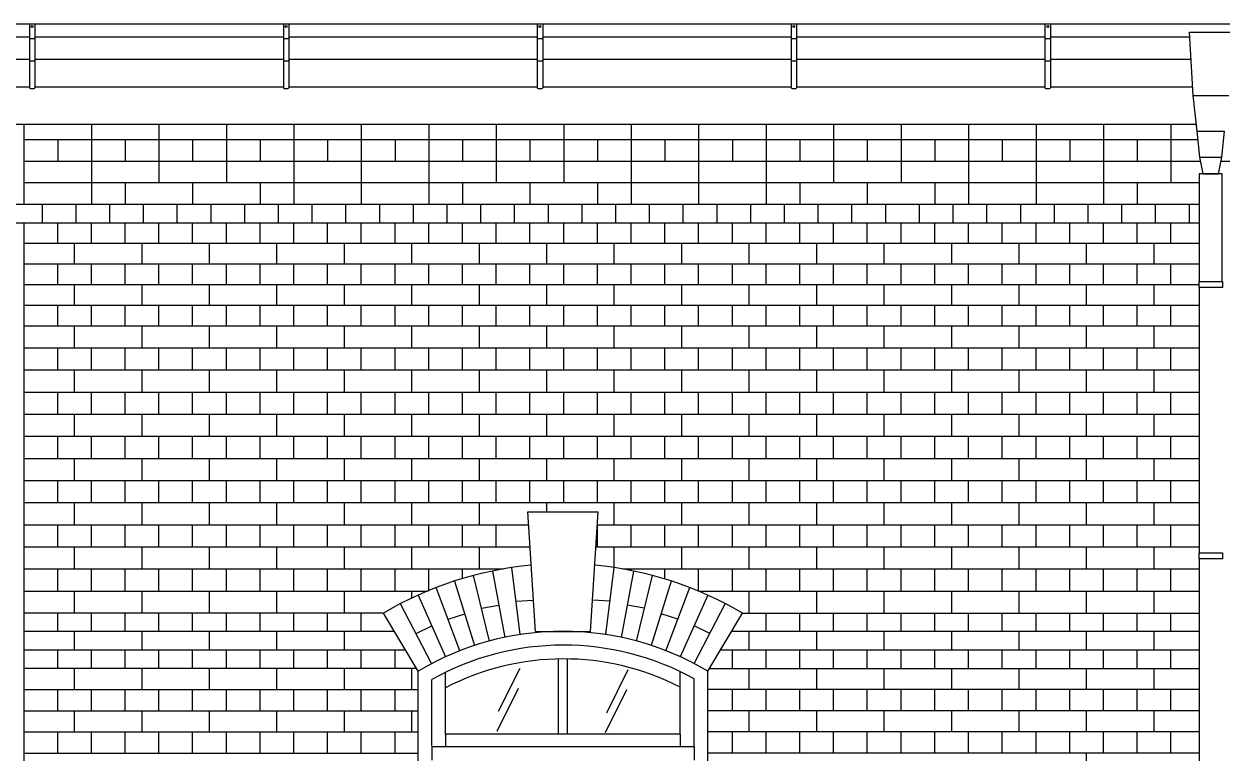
# Model space of a CAD drawing. Extents: x 138805 to 172445, y -129942 to -106182.
# Drawn here: x 144242 to 148149, y -118841 to -116463 of the extents above; entities that cross this region are included whole.
import ezdxf

# ---------------------------------------------------------------- set-up
doc = ezdxf.new("R2010")
doc.units = 0
doc.header["$LTSCALE"] = 50
doc.header["$MEASUREMENT"] = 0
for name, color, linetype in [('ele-3', 6, 'CONTINUOUS'), ('h', 5, 'CONTINUOUS'), ('HAT', 5, 'CONTINUOUS'), ('HATCH', 5, 'CONTINUOUS'), ('W-1', 3, 'CONTINUOUS'), ('WID', 4, 'CONTINUOUS')]:
    doc.layers.add(name, color=color, linetype=linetype)

msp = doc.modelspace()

# ---------------------------------------------------------------- linework, layer by layer
at = {"layer": 'ele-3'}
for p, q in [((144242.1, -117178.5), (148074.6, -117178.5)), ((144242.1, -117245.7), (148074.6, -117245.7)), ((144242.1, -117312.9), (148073.6, -117312.9)), ((144242.1, -117380.1), (148074.6, -117380.1)), ((144242.1, -117447.3), (148074.6, -117447.3)), ((145414.6, -118384.7), (144242.1, -118384.7)), ((145414.6, -118384.7), (144242.1, -118384.7)), ((146584.7, -118384.7), (148074.6, -118384.7)), ((145450.3, -118444.7), (144242.1, -118444.7)), ((148074.6, -118444.7), (146549, -118444.7)), ((145486, -118504.7), (144242.1, -118504.7)), ((148074.6, -118504.7), (146513.2, -118504.7)), ((145521.8, -118564.7), (144242.1, -118564.7)), ((145521.8, -118564.7), (144242.1, -118564.7)), ((146477.5, -118564.7), (148074.6, -118564.7))]:
    msp.add_line(p, q, dxfattribs=at)
for points in [[(148149.6, -117302.9), (148149.6, -116952.4), (148074.6, -116952.4), (148074.6, -117302.9)], [(144302.1, -117111.3), (144302.1, -117051.3)], [(144412.1, -117111.3), (144412.1, -117051.3)], [(144522.1, -117111.3), (144522.1, -117051.3)], [(144632.1, -117111.3), (144632.1, -117051.3)], [(144742.1, -117111.3), (144742.1, -117051.3)], [(144852.1, -117111.3), (144852.1, -117051.3)], [(144962.1, -117111.3), (144962.1, -117051.3)], [(145072.1, -117111.3), (145072.1, -117051.3)], [(145182.1, -117111.3), (145182.1, -117051.3)], [(145292.1, -117111.3), (145292.1, -117051.3)], [(145402.1, -117111.3), (145402.1, -117051.3)], [(145512.1, -117111.3), (145512.1, -117051.3)], [(145622.1, -117111.3), (145622.1, -117051.3)], [(145732.1, -117111.3), (145732.1, -117051.3)], [(145842.1, -117111.3), (145842.1, -117051.3)], [(145952.1, -117111.3), (145952.1, -117051.3)], [(146062.1, -117111.3), (146062.1, -117051.3)], [(146172.1, -117111.3), (146172.1, -117051.3)], [(146282.1, -117111.3), (146282.1, -117051.3)], [(146392.1, -117111.3), (146392.1, -117051.3)], [(146502.1, -117111.3), (146502.1, -117051.3)], [(146612.1, -117111.3), (146612.1, -117051.3)], [(146722.1, -117111.3), (146722.1, -117051.3)], [(146832.1, -117111.3), (146832.1, -117051.3)], [(146942.1, -117111.3), (146942.1, -117051.3)], [(147052.1, -117111.3), (147052.1, -117051.3)], [(147162.1, -117111.3), (147162.1, -117051.3)], [(147272.1, -117111.3), (147272.1, -117051.3)], [(147382.1, -117111.3), (147382.1, -117051.3)], [(147492.1, -117111.3), (147492.1, -117051.3)], [(147602.1, -117111.3), (147602.1, -117051.3)], [(147712.1, -117111.3), (147712.1, -117051.3)], [(147822.1, -117111.3), (147822.1, -117051.3)], [(147932.1, -117111.3), (147932.1, -117051.3)], [(148042.1, -117111.3), (148042.1, -117051.3)], [(144352.1, -117178.5), (144352.1, -117111.3)], [(144462.1, -117178.5), (144462.1, -117111.3)], [(144572.1, -117178.5), (144572.1, -117111.3)], [(144682.1, -117178.5), (144682.1, -117111.3)], [(144792.1, -117178.5), (144792.1, -117111.3)], [(144902.1, -117178.5), (144902.1, -117111.3)], [(145012.1, -117178.5), (145012.1, -117111.3)], [(145122.1, -117178.5), (145122.1, -117111.3)], [(145232.1, -117178.5), (145232.1, -117111.3)], [(145342.1, -117178.5), (145342.1, -117111.3)], [(145452.1, -117178.5), (145452.1, -117111.3)], [(145562.1, -117178.5), (145562.1, -117111.3)], [(145672.1, -117178.5), (145672.1, -117111.3)], [(145782.1, -117178.5), (145782.1, -117111.3)], [(145892.1, -117178.5), (145892.1, -117111.3)], [(146002.1, -117178.5), (146002.1, -117111.3)], [(146112.1, -117178.5), (146112.1, -117111.3)], [(146222.1, -117178.5), (146222.1, -117111.3)], [(146332.1, -117178.5), (146332.1, -117111.3)], [(146442.1, -117178.5), (146442.1, -117111.3)], [(146552.1, -117178.5), (146552.1, -117111.3)], [(146662.1, -117178.5), (146662.1, -117111.3)], [(146772.1, -117178.5), (146772.1, -117111.3)], [(146882.1, -117178.5), (146882.1, -117111.3)], [(146992.1, -117178.5), (146992.1, -117111.3)], [(147102.1, -117178.5), (147102.1, -117111.3)], [(147212.1, -117178.5), (147212.1, -117111.3)], [(147322.1, -117178.5), (147322.1, -117111.3)], [(147432.1, -117178.5), (147432.1, -117111.3)], [(147542.1, -117178.5), (147542.1, -117111.3)], [(147652.1, -117178.5), (147652.1, -117111.3)], [(147762.1, -117178.5), (147762.1, -117111.3)], [(147872.1, -117178.5), (147872.1, -117111.3)], [(147982.1, -117178.5), (147982.1, -117111.3)], [(144407.1, -117245.7), (144407.1, -117178.5)], [(144627.1, -117245.7), (144627.1, -117178.5)], [(144847.1, -117245.7), (144847.1, -117178.5)], [(145067.1, -117245.7), (145067.1, -117178.5)], [(145287.1, -117245.7), (145287.1, -117178.5)], [(145507.1, -117245.7), (145507.1, -117178.5)], [(145727.1, -117245.7), (145727.1, -117178.5)], [(145947.1, -117245.7), (145947.1, -117178.5)], [(146167.1, -117245.7), (146167.1, -117178.5)], [(146387.1, -117245.7), (146387.1, -117178.5)], [(146607.1, -117245.7), (146607.1, -117178.5)], [(146827.1, -117245.7), (146827.1, -117178.5)], [(147047.1, -117245.7), (147047.1, -117178.5)], [(147267.1, -117245.7), (147267.1, -117178.5)], [(147487.1, -117245.7), (147487.1, -117178.5)], [(147707.1, -117245.7), (147707.1, -117178.5)], [(147927.1, -117245.7), (147927.1, -117178.5)], [(144352.1, -117312.9), (144352.1, -117245.7)], [(144462.1, -117312.9), (144462.1, -117245.7)], [(144572.1, -117312.9), (144572.1, -117245.7)], [(144682.1, -117312.9), (144682.1, -117245.7)], [(144792.1, -117312.9), (144792.1, -117245.7)], [(144902.1, -117312.9), (144902.1, -117245.7)], [(145012.1, -117312.9), (145012.1, -117245.7)], [(145122.1, -117312.9), (145122.1, -117245.7)], [(145232.1, -117312.9), (145232.1, -117245.7)], [(145342.1, -117312.9), (145342.1, -117245.7)], [(145452.1, -117312.9), (145452.1, -117245.7)], [(145562.1, -117312.9), (145562.1, -117245.7)], [(145672.1, -117312.9), (145672.1, -117245.7)], [(145782.1, -117312.9), (145782.1, -117245.7)], [(145892.1, -117312.9), (145892.1, -117245.7)], [(146002.1, -117312.9), (146002.1, -117245.7)], [(146112.1, -117312.9), (146112.1, -117245.7)], [(146222.1, -117312.9), (146222.1, -117245.7)], [(146332.1, -117312.9), (146332.1, -117245.7)], [(146442.1, -117312.9), (146442.1, -117245.7)], [(146552.1, -117312.9), (146552.1, -117245.7)], [(146662.1, -117312.9), (146662.1, -117245.7)], [(146772.1, -117312.9), (146772.1, -117245.7)], [(146882.1, -117312.9), (146882.1, -117245.7)], [(146992.1, -117312.9), (146992.1, -117245.7)], [(147102.1, -117312.9), (147102.1, -117245.7)], [(147212.1, -117312.9), (147212.1, -117245.7)], [(147322.1, -117312.9), (147322.1, -117245.7)], [(147432.1, -117312.9), (147432.1, -117245.7)], [(147542.1, -117312.9), (147542.1, -117245.7)], [(147652.1, -117312.9), (147652.1, -117245.7)], [(147762.1, -117312.9), (147762.1, -117245.7)], [(147872.1, -117312.9), (147872.1, -117245.7)], [(147982.1, -117312.9), (147982.1, -117245.7)], [(144407.1, -117380.1), (144407.1, -117312.9)], [(144627.1, -117380.1), (144627.1, -117312.9)], [(144847.1, -117380.1), (144847.1, -117312.9)], [(145067.1, -117380.1), (145067.1, -117312.9)], [(145287.1, -117380.1), (145287.1, -117312.9)], [(145507.1, -117380.1), (145507.1, -117312.9)], [(145727.1, -117380.1), (145727.1, -117312.9)], [(145947.1, -117380.1), (145947.1, -117312.9)], [(146167.1, -117380.1), (146167.1, -117312.9)], [(146387.1, -117380.1), (146387.1, -117312.9)], [(146607.1, -117380.1), (146607.1, -117312.9)], [(146827.1, -117380.1), (146827.1, -117312.9)], [(147047.1, -117380.1), (147047.1, -117312.9)], [(147267.1, -117380.1), (147267.1, -117312.9)], [(147487.1, -117380.1), (147487.1, -117312.9)], [(147707.1, -117380.1), (147707.1, -117312.9)], [(147927.1, -117380.1), (147927.1, -117312.9)], [(148074.6, -117322.9), (148074.6, -118187.3)], [(144352.1, -117447.3), (144352.1, -117380.1)], [(144462.1, -117447.3), (144462.1, -117380.1)], [(144572.1, -117447.3), (144572.1, -117380.1)], [(144682.1, -117447.3), (144682.1, -117380.1)], [(144792.1, -117447.3), (144792.1, -117380.1)], [(144902.1, -117447.3), (144902.1, -117380.1)], [(145012.1, -117447.3), (145012.1, -117380.1)], [(145122.1, -117447.3), (145122.1, -117380.1)], [(145232.1, -117447.3), (145232.1, -117380.1)], [(145342.1, -117447.3), (145342.1, -117380.1)], [(145452.1, -117447.3), (145452.1, -117380.1)], [(145562.1, -117447.3), (145562.1, -117380.1)], [(145672.1, -117447.3), (145672.1, -117380.1)], [(145782.1, -117447.3), (145782.1, -117380.1)], [(145892.1, -117447.3), (145892.1, -117380.1)], [(146002.1, -117447.3), (146002.1, -117380.1)], [(146112.1, -117447.3), (146112.1, -117380.1)], [(146222.1, -117447.3), (146222.1, -117380.1)], [(146332.1, -117447.3), (146332.1, -117380.1)], [(146442.1, -117447.3), (146442.1, -117380.1)], [(146552.1, -117447.3), (146552.1, -117380.1)], [(146662.1, -117447.3), (146662.1, -117380.1)], [(146772.1, -117447.3), (146772.1, -117380.1)], [(146882.1, -117447.3), (146882.1, -117380.1)], [(146992.1, -117447.3), (146992.1, -117380.1)], [(147102.1, -117447.3), (147102.1, -117380.1)], [(147212.1, -117447.3), (147212.1, -117380.1)], [(147322.1, -117447.3), (147322.1, -117380.1)], [(147432.1, -117447.3), (147432.1, -117380.1)], [(147542.1, -117447.3), (147542.1, -117380.1)], [(147652.1, -117447.3), (147652.1, -117380.1)], [(147762.1, -117447.3), (147762.1, -117380.1)], [(147872.1, -117447.3), (147872.1, -117380.1)], [(147982.1, -117447.3), (147982.1, -117380.1)], [(148074.6, -118207.3), (148074.6, -119071.8)], [(144352.1, -118444.7), (144352.1, -118384.7)], [(144462.1, -118444.7), (144462.1, -118384.7)], [(144572.1, -118444.7), (144572.1, -118384.7)], [(144682.1, -118444.7), (144682.1, -118384.7)], [(144792.1, -118444.7), (144792.1, -118384.7)], [(144902.1, -118444.7), (144902.1, -118384.7)], [(145012.1, -118444.7), (145012.1, -118384.7)], [(145122.1, -118444.7), (145122.1, -118384.7)], [(145232.1, -118444.7), (145232.1, -118384.7)], [(145342.1, -118444.7), (145342.1, -118384.7)], [(146662.1, -118444.7), (146662.1, -118384.7)], [(146772.1, -118444.7), (146772.1, -118384.7)], [(146882.1, -118444.7), (146882.1, -118384.7)], [(146992.1, -118444.7), (146992.1, -118384.7)], [(147102.1, -118444.7), (147102.1, -118384.7)], [(147212.1, -118444.7), (147212.1, -118384.7)], [(147322.1, -118444.7), (147322.1, -118384.7)], [(147432.1, -118444.7), (147432.1, -118384.7)], [(147542.1, -118444.7), (147542.1, -118384.7)], [(147652.1, -118444.7), (147652.1, -118384.7)], [(147762.1, -118444.7), (147762.1, -118384.7)], [(147872.1, -118444.7), (147872.1, -118384.7)], [(147982.1, -118444.7), (147982.1, -118384.7)], [(144407.1, -118504.7), (144407.1, -118444.7)], [(144627.1, -118504.7), (144627.1, -118444.7)], [(144847.1, -118504.7), (144847.1, -118444.7)], [(145067.1, -118504.7), (145067.1, -118444.7)], [(145287.1, -118504.7), (145287.1, -118444.7)], [(146552.1, -118444.7), (146552.1, -118439.4)], [(146607.1, -118504.7), (146607.1, -118444.7)], [(146827.1, -118504.7), (146827.1, -118444.7)], [(147047.1, -118504.7), (147047.1, -118444.7)], [(147267.1, -118504.7), (147267.1, -118444.7)], [(147487.1, -118504.7), (147487.1, -118444.7)], [(147707.1, -118504.7), (147707.1, -118444.7)], [(147927.1, -118504.7), (147927.1, -118444.7)], [(144352.1, -118564.7), (144352.1, -118504.7)], [(144462.1, -118564.7), (144462.1, -118504.7)], [(144572.1, -118564.7), (144572.1, -118504.7)], [(144682.1, -118564.7), (144682.1, -118504.7)], [(144792.1, -118564.7), (144792.1, -118504.7)], [(144902.1, -118564.7), (144902.1, -118504.7)], [(145012.1, -118564.7), (145012.1, -118504.7)], [(145122.1, -118564.7), (145122.1, -118504.7)], [(145232.1, -118564.7), (145232.1, -118504.7)], [(145342.1, -118564.7), (145342.1, -118504.7)], [(145452.1, -118564.7), (145452.1, -118504.7)], [(146552.1, -118564.7), (146552.1, -118504.7)], [(146662.1, -118564.7), (146662.1, -118504.7)], [(146772.1, -118564.7), (146772.1, -118504.7)], [(146882.1, -118564.7), (146882.1, -118504.7)], [(146992.1, -118564.7), (146992.1, -118504.7)], [(147102.1, -118564.7), (147102.1, -118504.7)], [(147212.1, -118564.7), (147212.1, -118504.7)], [(147322.1, -118564.7), (147322.1, -118504.7)], [(147432.1, -118564.7), (147432.1, -118504.7)], [(147542.1, -118564.7), (147542.1, -118504.7)], [(147652.1, -118564.7), (147652.1, -118504.7)], [(147762.1, -118564.7), (147762.1, -118504.7)], [(147872.1, -118564.7), (147872.1, -118504.7)], [(147982.1, -118564.7), (147982.1, -118504.7)]]:
    msp.add_lwpolyline(points, dxfattribs=at)
at = {"layer": 'h'}
for p, q in [((148070.8, -116841.3), (144242.1, -116841.3)), ((148079.2, -116911.3), (144242.1, -116911.3)), ((153402.1, -116911.3), (148145.1, -116911.3)), ((148074.6, -116981.3), (144242.1, -116981.3)), ((144242.1, -117519.4), (148074.6, -117519.4)), ((144242.1, -117591.5), (148074.6, -117591.5)), ((144242.1, -117663.6), (148074.6, -117663.6)), ((144242.1, -117735.7), (148074.6, -117735.7)), ((144242.1, -117807.9), (148074.6, -117807.9)), ((144242.1, -117880), (148074.6, -117880)), ((144242.1, -117952.1), (148074.6, -117952.1)), ((144242.1, -118024.2), (148074.6, -118024.2)), ((144242.1, -118096.3), (145887.4, -118096.3)), ((146111.9, -118096.3), (148074.6, -118096.3)), ((144242.1, -118168.4), (145892, -118168.4)), ((146107.3, -118168.4), (148074.6, -118168.4)), ((144242.1, -118240.5), (145804.7, -118240.5)), ((145769.7, -118247.1), (145809.6, -118463.5)), ((145859.6, -118454.5), (145832.5, -118236)), ((146139.7, -118454.5), (146166.8, -118236)), ((146229.6, -118247.1), (146189.7, -118463.5)), ((146194.6, -118240.5), (148074.6, -118240.5)), ((145646.5, -118279.7), (145711.6, -118489.8)), ((145760.2, -118475.3), (145707.7, -118261.7)), ((146239, -118475.3), (146291.6, -118261.7)), ((146352.8, -118279.7), (146287.7, -118489.8)), ((144242.1, -118312.6), (145557.7, -118312.6)), ((145527.6, -118325.7), (145617.1, -118526.7)), ((145663.8, -118507), (145586.4, -118301)), ((146335.5, -118507), (146412.9, -118301)), ((146471.7, -118325.7), (146382.2, -118526.7)), ((146441.6, -118312.6), (148074.6, -118312.6)), ((145571.5, -118549), (145470.3, -118353.7)), ((145733.9, -118368.5), (145790.2, -118358.1)), ((145846, -118345.2), (145903.1, -118341.6)), ((146153.2, -118345.2), (146096.2, -118341.6)), ((146265.3, -118368.5), (146209.1, -118358.1)), ((146427.8, -118549), (146529, -118353.7)), ((145625.1, -118404), (145679.8, -118387.1)), ((146374.2, -118404), (146319.5, -118387.1)), ((145520.9, -118451.3), (145572.3, -118426.2)), ((146478.4, -118451.3), (146427, -118426.2)), ((145858.5, -118565), (145788.9, -118705.7)), ((146211.4, -118569.5), (146141.8, -118710.2)), ((144242.1, -118633.7), (145527.1, -118633.7)), ((145853.7, -118629.8), (145784.1, -118770.5)), ((146206.7, -118634.3), (146137.1, -118775)), ((148074.6, -118633.7), (146472.1, -118633.7)), ((144242.1, -118702.7), (145527.1, -118702.7)), ((148074.6, -118702.7), (146472.1, -118702.7)), ((144242.1, -118771.6), (145527.1, -118771.6)), ((148074.6, -118771.6), (146472.1, -118771.6)), ((144242.1, -118840.6), (145527.1, -118840.6)), ((148074.6, -118840.6), (146472.1, -118840.6))]:
    msp.add_line(p, q, dxfattribs=at)
for points in [[(144462.1, -116791.3), (144462.1, -116841.3)], [(144682.1, -116791.3), (144682.1, -116841.3)], [(144902.1, -116791.3), (144902.1, -116841.3)], [(145122.1, -116791.3), (145122.1, -116841.3)], [(145342.1, -116791.3), (145342.1, -116841.3)], [(145562.1, -116791.3), (145562.1, -116841.3)], [(145782.1, -116791.3), (145782.1, -116841.3)], [(146002.1, -116791.3), (146002.1, -116841.3)], [(146222.1, -116791.3), (146222.1, -116841.3)], [(146442.1, -116791.3), (146442.1, -116841.3)], [(146662.1, -116791.3), (146662.1, -116841.3)], [(146882.1, -116791.3), (146882.1, -116841.3)], [(147102.1, -116791.3), (147102.1, -116841.3)], [(147322.1, -116791.3), (147322.1, -116841.3)], [(147542.1, -116791.3), (147542.1, -116841.3)], [(147762.1, -116791.3), (147762.1, -116841.3)], [(147982.1, -116791.3), (147982.1, -116841.3)], [(144352.1, -116841.3), (144352.1, -116911.3)], [(144462.1, -116841.3), (144462.1, -116911.3)], [(144572.1, -116841.3), (144572.1, -116911.3)], [(144682.1, -116841.3), (144682.1, -116911.3)], [(144792.1, -116841.3), (144792.1, -116911.3)], [(144902.1, -116841.3), (144902.1, -116911.3)], [(145012.1, -116841.3), (145012.1, -116911.3)], [(145122.1, -116841.3), (145122.1, -116911.3)], [(145232.1, -116841.3), (145232.1, -116911.3)], [(145342.1, -116841.3), (145342.1, -116911.3)], [(145452.1, -116841.3), (145452.1, -116911.3)], [(145562.1, -116841.3), (145562.1, -116911.3)], [(145672.1, -116841.3), (145672.1, -116911.3)], [(145782.1, -116841.3), (145782.1, -116911.3)], [(145892.1, -116841.3), (145892.1, -116911.3)], [(146002.1, -116841.3), (146002.1, -116911.3)], [(146112.1, -116841.3), (146112.1, -116911.3)], [(146222.1, -116841.3), (146222.1, -116911.3)], [(146332.1, -116841.3), (146332.1, -116911.3)], [(146442.1, -116841.3), (146442.1, -116911.3)], [(146552.1, -116841.3), (146552.1, -116911.3)], [(146662.1, -116841.3), (146662.1, -116911.3)], [(146772.1, -116841.3), (146772.1, -116911.3)], [(146882.1, -116841.3), (146882.1, -116911.3)], [(146992.1, -116841.3), (146992.1, -116911.3)], [(147102.1, -116841.3), (147102.1, -116911.3)], [(147212.1, -116841.3), (147212.1, -116911.3)], [(147322.1, -116841.3), (147322.1, -116911.3)], [(147432.1, -116841.3), (147432.1, -116911.3)], [(147542.1, -116841.3), (147542.1, -116911.3)], [(147652.1, -116841.3), (147652.1, -116911.3)], [(147762.1, -116841.3), (147762.1, -116911.3)], [(147872.1, -116841.3), (147872.1, -116911.3)], [(147982.1, -116841.3), (147982.1, -116911.3)], [(144462.1, -116911.3), (144462.1, -116981.3)], [(144682.1, -116911.3), (144682.1, -116981.3)], [(144902.1, -116911.3), (144902.1, -116981.3)], [(145122.1, -116911.3), (145122.1, -116981.3)], [(145342.1, -116911.3), (145342.1, -116981.3)], [(145562.1, -116911.3), (145562.1, -116981.3)], [(145782.1, -116911.3), (145782.1, -116981.3)], [(146002.1, -116911.3), (146002.1, -116981.3)], [(146222.1, -116911.3), (146222.1, -116981.3)], [(146442.1, -116911.3), (146442.1, -116981.3)], [(146662.1, -116911.3), (146662.1, -116981.3)], [(146882.1, -116911.3), (146882.1, -116981.3)], [(147102.1, -116911.3), (147102.1, -116981.3)], [(147322.1, -116911.3), (147322.1, -116981.3)], [(147542.1, -116911.3), (147542.1, -116981.3)], [(147762.1, -116911.3), (147762.1, -116981.3)], [(147982.1, -116911.3), (147982.1, -116981.3)], [(144462.1, -116981.3), (144462.1, -117051.3)], [(144572.1, -116981.3), (144572.1, -117051.3)], [(144792.1, -116981.3), (144792.1, -117051.3)], [(145012.1, -116981.3), (145012.1, -117051.3)], [(145122.1, -116981.3), (145122.1, -117051.3)], [(145342.1, -116981.3), (145342.1, -117051.3)], [(145562.1, -116981.3), (145562.1, -117051.3)], [(145672.1, -116981.3), (145672.1, -117051.3)], [(145892.1, -116981.3), (145892.1, -117051.3)], [(146112.1, -116981.3), (146112.1, -117051.3)], [(146222.1, -116981.3), (146222.1, -117051.3)], [(146442.1, -116981.3), (146442.1, -117051.3)], [(146662.1, -116981.3), (146662.1, -117051.3)], [(146772.1, -116981.3), (146772.1, -117051.3)], [(146992.1, -116981.3), (146992.1, -117051.3)], [(147212.1, -116981.3), (147212.1, -117051.3)], [(147322.1, -116981.3), (147322.1, -117051.3)], [(147542.1, -116981.3), (147542.1, -117051.3)], [(147762.1, -116981.3), (147762.1, -117051.3)], [(147872.1, -116981.3), (147872.1, -117051.3)], [(144407.1, -117519.4), (144407.1, -117447.3)], [(144627.1, -117519.4), (144627.1, -117447.3)], [(144847.1, -117519.4), (144847.1, -117447.3)], [(145067.1, -117519.4), (145067.1, -117447.3)], [(145287.1, -117519.4), (145287.1, -117447.3)], [(145507.1, -117519.4), (145507.1, -117447.3)], [(145727.1, -117519.4), (145727.1, -117447.3)], [(145947.1, -117519.4), (145947.1, -117447.3)], [(146167.1, -117519.4), (146167.1, -117447.3)], [(146387.1, -117519.4), (146387.1, -117447.3)], [(146607.1, -117519.4), (146607.1, -117447.3)], [(146827.1, -117519.4), (146827.1, -117447.3)], [(147047.1, -117519.4), (147047.1, -117447.3)], [(147267.1, -117519.4), (147267.1, -117447.3)], [(147487.1, -117519.4), (147487.1, -117447.3)], [(147707.1, -117519.4), (147707.1, -117447.3)], [(147927.1, -117519.4), (147927.1, -117447.3)], [(144352.1, -117591.5), (144352.1, -117519.4)], [(144462.1, -117591.5), (144462.1, -117519.4)], [(144572.1, -117591.5), (144572.1, -117519.4)], [(144682.1, -117591.5), (144682.1, -117519.4)], [(144792.1, -117591.5), (144792.1, -117519.4)], [(144902.1, -117591.5), (144902.1, -117519.4)], [(145012.1, -117591.5), (145012.1, -117519.4)], [(145122.1, -117591.5), (145122.1, -117519.4)], [(145232.1, -117591.5), (145232.1, -117519.4)], [(145342.1, -117591.5), (145342.1, -117519.4)], [(145452.1, -117591.5), (145452.1, -117519.4)], [(145562.1, -117591.5), (145562.1, -117519.4)], [(145672.1, -117591.5), (145672.1, -117519.4)], [(145782.1, -117591.5), (145782.1, -117519.4)], [(145892.1, -117591.5), (145892.1, -117519.4)], [(146002.1, -117591.5), (146002.1, -117519.4)], [(146112.1, -117591.5), (146112.1, -117519.4)], [(146222.1, -117591.5), (146222.1, -117519.4)], [(146332.1, -117591.5), (146332.1, -117519.4)], [(146442.1, -117591.5), (146442.1, -117519.4)], [(146552.1, -117591.5), (146552.1, -117519.4)], [(146662.1, -117591.5), (146662.1, -117519.4)], [(146772.1, -117591.5), (146772.1, -117519.4)], [(146882.1, -117591.5), (146882.1, -117519.4)], [(146992.1, -117591.5), (146992.1, -117519.4)], [(147102.1, -117591.5), (147102.1, -117519.4)], [(147212.1, -117591.5), (147212.1, -117519.4)], [(147322.1, -117591.5), (147322.1, -117519.4)], [(147432.1, -117591.5), (147432.1, -117519.4)], [(147542.1, -117591.5), (147542.1, -117519.4)], [(147652.1, -117591.5), (147652.1, -117519.4)], [(147762.1, -117591.5), (147762.1, -117519.4)], [(147872.1, -117591.5), (147872.1, -117519.4)], [(147982.1, -117591.5), (147982.1, -117519.4)], [(144407.1, -117663.6), (144407.1, -117591.5)], [(144627.1, -117663.6), (144627.1, -117591.5)], [(144847.1, -117663.6), (144847.1, -117591.5)], [(145067.1, -117663.6), (145067.1, -117591.5)], [(145287.1, -117663.6), (145287.1, -117591.5)], [(145507.1, -117663.6), (145507.1, -117591.5)], [(145727.1, -117663.6), (145727.1, -117591.5)], [(145947.1, -117663.6), (145947.1, -117591.5)], [(146167.1, -117663.6), (146167.1, -117591.5)], [(146387.1, -117663.6), (146387.1, -117591.5)], [(146607.1, -117663.6), (146607.1, -117591.5)], [(146827.1, -117663.6), (146827.1, -117591.5)], [(147047.1, -117663.6), (147047.1, -117591.5)], [(147267.1, -117663.6), (147267.1, -117591.5)], [(147487.1, -117663.6), (147487.1, -117591.5)], [(147707.1, -117663.6), (147707.1, -117591.5)], [(147927.1, -117663.6), (147927.1, -117591.5)], [(144352.1, -117735.7), (144352.1, -117663.6)], [(144462.1, -117735.7), (144462.1, -117663.6)], [(144572.1, -117735.7), (144572.1, -117663.6)], [(144682.1, -117735.7), (144682.1, -117663.6)], [(144792.1, -117735.7), (144792.1, -117663.6)], [(144902.1, -117735.7), (144902.1, -117663.6)], [(145012.1, -117735.7), (145012.1, -117663.6)], [(145122.1, -117735.7), (145122.1, -117663.6)], [(145232.1, -117735.7), (145232.1, -117663.6)], [(145342.1, -117735.7), (145342.1, -117663.6)], [(145452.1, -117735.7), (145452.1, -117663.6)], [(145562.1, -117735.7), (145562.1, -117663.6)], [(145672.1, -117735.7), (145672.1, -117663.6)], [(145782.1, -117735.7), (145782.1, -117663.6)], [(145892.1, -117735.7), (145892.1, -117663.6)], [(146002.1, -117735.7), (146002.1, -117663.6)], [(146112.1, -117735.7), (146112.1, -117663.6)], [(146222.1, -117735.7), (146222.1, -117663.6)], [(146332.1, -117735.7), (146332.1, -117663.6)], [(146442.1, -117735.7), (146442.1, -117663.6)], [(146552.1, -117735.7), (146552.1, -117663.6)], [(146662.1, -117735.7), (146662.1, -117663.6)], [(146772.1, -117735.7), (146772.1, -117663.6)], [(146882.1, -117735.7), (146882.1, -117663.6)], [(146992.1, -117735.7), (146992.1, -117663.6)], [(147102.1, -117735.7), (147102.1, -117663.6)], [(147212.1, -117735.7), (147212.1, -117663.6)], [(147322.1, -117735.7), (147322.1, -117663.6)], [(147432.1, -117735.7), (147432.1, -117663.6)], [(147542.1, -117735.7), (147542.1, -117663.6)], [(147652.1, -117735.7), (147652.1, -117663.6)], [(147762.1, -117735.7), (147762.1, -117663.6)], [(147872.1, -117735.7), (147872.1, -117663.6)], [(147982.1, -117735.7), (147982.1, -117663.6)], [(144407.1, -117807.9), (144407.1, -117735.7)], [(144627.1, -117807.9), (144627.1, -117735.7)], [(144847.1, -117807.9), (144847.1, -117735.7)], [(145067.1, -117807.9), (145067.1, -117735.7)], [(145287.1, -117807.9), (145287.1, -117735.7)], [(145507.1, -117807.9), (145507.1, -117735.7)], [(145727.1, -117807.9), (145727.1, -117735.7)], [(145947.1, -117807.9), (145947.1, -117735.7)], [(146167.1, -117807.9), (146167.1, -117735.7)], [(146387.1, -117807.9), (146387.1, -117735.7)], [(146607.1, -117807.9), (146607.1, -117735.7)], [(146827.1, -117807.9), (146827.1, -117735.7)], [(147047.1, -117807.9), (147047.1, -117735.7)], [(147267.1, -117807.9), (147267.1, -117735.7)], [(147487.1, -117807.9), (147487.1, -117735.7)], [(147707.1, -117807.9), (147707.1, -117735.7)], [(147927.1, -117807.9), (147927.1, -117735.7)], [(144352.1, -117880), (144352.1, -117807.9)], [(144462.1, -117880), (144462.1, -117807.9)], [(144572.1, -117880), (144572.1, -117807.9)], [(144682.1, -117880), (144682.1, -117807.9)], [(144792.1, -117880), (144792.1, -117807.9)], [(144902.1, -117880), (144902.1, -117807.9)], [(145012.1, -117880), (145012.1, -117807.9)], [(145122.1, -117880), (145122.1, -117807.9)], [(145232.1, -117880), (145232.1, -117807.9)], [(145342.1, -117880), (145342.1, -117807.9)], [(145452.1, -117880), (145452.1, -117807.9)], [(145562.1, -117880), (145562.1, -117807.9)], [(145672.1, -117880), (145672.1, -117807.9)], [(145782.1, -117880), (145782.1, -117807.9)], [(145892.1, -117880), (145892.1, -117807.9)], [(146002.1, -117880), (146002.1, -117807.9)], [(146112.1, -117880), (146112.1, -117807.9)], [(146222.1, -117880), (146222.1, -117807.9)], [(146332.1, -117880), (146332.1, -117807.9)], [(146442.1, -117880), (146442.1, -117807.9)], [(146552.1, -117880), (146552.1, -117807.9)], [(146662.1, -117880), (146662.1, -117807.9)], [(146772.1, -117880), (146772.1, -117807.9)], [(146882.1, -117880), (146882.1, -117807.9)], [(146992.1, -117880), (146992.1, -117807.9)], [(147102.1, -117880), (147102.1, -117807.9)], [(147212.1, -117880), (147212.1, -117807.9)], [(147322.1, -117880), (147322.1, -117807.9)], [(147432.1, -117880), (147432.1, -117807.9)], [(147542.1, -117880), (147542.1, -117807.9)], [(147652.1, -117880), (147652.1, -117807.9)], [(147762.1, -117880), (147762.1, -117807.9)], [(147872.1, -117880), (147872.1, -117807.9)], [(147982.1, -117880), (147982.1, -117807.9)], [(144407.1, -117952.1), (144407.1, -117880)], [(144627.1, -117952.1), (144627.1, -117880)], [(144847.1, -117952.1), (144847.1, -117880)], [(145067.1, -117952.1), (145067.1, -117880)], [(145287.1, -117952.1), (145287.1, -117880)], [(145507.1, -117952.1), (145507.1, -117880)], [(145727.1, -117952.1), (145727.1, -117880)], [(145947.1, -117952.1), (145947.1, -117880)], [(146167.1, -117952.1), (146167.1, -117880)], [(146387.1, -117952.1), (146387.1, -117880)], [(146607.1, -117952.1), (146607.1, -117880)], [(146827.1, -117952.1), (146827.1, -117880)], [(147047.1, -117952.1), (147047.1, -117880)], [(147267.1, -117952.1), (147267.1, -117880)], [(147487.1, -117952.1), (147487.1, -117880)], [(147707.1, -117952.1), (147707.1, -117880)], [(147927.1, -117952.1), (147927.1, -117880)], [(144352.1, -118024.2), (144352.1, -117952.1)], [(144462.1, -118024.2), (144462.1, -117952.1)], [(144572.1, -118024.2), (144572.1, -117952.1)], [(144682.1, -118024.2), (144682.1, -117952.1)], [(144792.1, -118024.2), (144792.1, -117952.1)], [(144902.1, -118024.2), (144902.1, -117952.1)], [(145012.1, -118024.2), (145012.1, -117952.1)], [(145122.1, -118024.2), (145122.1, -117952.1)], [(145232.1, -118024.2), (145232.1, -117952.1)], [(145342.1, -118024.2), (145342.1, -117952.1)], [(145452.1, -118024.2), (145452.1, -117952.1)], [(145562.1, -118024.2), (145562.1, -117952.1)], [(145672.1, -118024.2), (145672.1, -117952.1)], [(145782.1, -118024.2), (145782.1, -117952.1)], [(145892.1, -118024.2), (145892.1, -117952.1)], [(146002.1, -118024.2), (146002.1, -117952.1)], [(146112.1, -118024.2), (146112.1, -117952.1)], [(146222.1, -118024.2), (146222.1, -117952.1)], [(146332.1, -118024.2), (146332.1, -117952.1)], [(146442.1, -118024.2), (146442.1, -117952.1)], [(146552.1, -118024.2), (146552.1, -117952.1)], [(146662.1, -118024.2), (146662.1, -117952.1)], [(146772.1, -118024.2), (146772.1, -117952.1)], [(146882.1, -118024.2), (146882.1, -117952.1)], [(146992.1, -118024.2), (146992.1, -117952.1)], [(147102.1, -118024.2), (147102.1, -117952.1)], [(147212.1, -118024.2), (147212.1, -117952.1)], [(147322.1, -118024.2), (147322.1, -117952.1)], [(147432.1, -118024.2), (147432.1, -117952.1)], [(147542.1, -118024.2), (147542.1, -117952.1)], [(147652.1, -118024.2), (147652.1, -117952.1)], [(147762.1, -118024.2), (147762.1, -117952.1)], [(147872.1, -118024.2), (147872.1, -117952.1)], [(147982.1, -118024.2), (147982.1, -117952.1)], [(144407.1, -118096.3), (144407.1, -118024.2)], [(144627.1, -118096.3), (144627.1, -118024.2)], [(144847.1, -118096.3), (144847.1, -118024.2)], [(145067.1, -118096.3), (145067.1, -118024.2)], [(145287.1, -118096.3), (145287.1, -118024.2)], [(145507.1, -118096.3), (145507.1, -118024.2)], [(145727.1, -118096.3), (145727.1, -118024.2)], [(145947.1, -118053.8), (145947.1, -118024.2)], [(146167.1, -118096.3), (146167.1, -118024.2)], [(146387.1, -118096.3), (146387.1, -118024.2)], [(146607.1, -118096.3), (146607.1, -118024.2)], [(146827.1, -118096.3), (146827.1, -118024.2)], [(147047.1, -118096.3), (147047.1, -118024.2)], [(147267.1, -118096.3), (147267.1, -118024.2)], [(147487.1, -118096.3), (147487.1, -118024.2)], [(147707.1, -118096.3), (147707.1, -118024.2)], [(147927.1, -118096.3), (147927.1, -118024.2)], [(144352.1, -118168.4), (144352.1, -118096.3)], [(144462.1, -118168.4), (144462.1, -118096.3)], [(144572.1, -118168.4), (144572.1, -118096.3)], [(144682.1, -118168.4), (144682.1, -118096.3)], [(144792.1, -118168.4), (144792.1, -118096.3)], [(144902.1, -118168.4), (144902.1, -118096.3)], [(145012.1, -118168.4), (145012.1, -118096.3)], [(145122.1, -118168.4), (145122.1, -118096.3)], [(145232.1, -118168.4), (145232.1, -118096.3)], [(145342.1, -118168.4), (145342.1, -118096.3)], [(145452.1, -118168.4), (145452.1, -118096.3)], [(145562.1, -118168.4), (145562.1, -118096.3)], [(145672.1, -118168.4), (145672.1, -118096.3)], [(145782.1, -118168.4), (145782.1, -118096.3)], [(146112.1, -118168.4), (146112.1, -118096.3)], [(146222.1, -118168.4), (146222.1, -118096.3)], [(146332.1, -118168.4), (146332.1, -118096.3)], [(146442.1, -118168.4), (146442.1, -118096.3)], [(146552.1, -118168.4), (146552.1, -118096.3)], [(146662.1, -118168.4), (146662.1, -118096.3)], [(146772.1, -118168.4), (146772.1, -118096.3)], [(146882.1, -118168.4), (146882.1, -118096.3)], [(146992.1, -118168.4), (146992.1, -118096.3)], [(147102.1, -118168.4), (147102.1, -118096.3)], [(147212.1, -118168.4), (147212.1, -118096.3)], [(147322.1, -118168.4), (147322.1, -118096.3)], [(147432.1, -118168.4), (147432.1, -118096.3)], [(147542.1, -118168.4), (147542.1, -118096.3)], [(147652.1, -118168.4), (147652.1, -118096.3)], [(147762.1, -118168.4), (147762.1, -118096.3)], [(147872.1, -118168.4), (147872.1, -118096.3)], [(147982.1, -118168.4), (147982.1, -118096.3)], [(144407.1, -118240.5), (144407.1, -118168.4)], [(144627.1, -118240.5), (144627.1, -118168.4)], [(144847.1, -118240.5), (144847.1, -118168.4)], [(145067.1, -118240.5), (145067.1, -118168.4)], [(145287.1, -118240.5), (145287.1, -118168.4)], [(145507.1, -118240.5), (145507.1, -118168.4)], [(145727.1, -118240.5), (145727.1, -118168.4)], [(146167.1, -118236.1), (146167.1, -118168.4)], [(146387.1, -118240.5), (146387.1, -118168.4)], [(146607.1, -118240.5), (146607.1, -118168.4)], [(146827.1, -118240.5), (146827.1, -118168.4)], [(147047.1, -118240.5), (147047.1, -118168.4)], [(147267.1, -118240.5), (147267.1, -118168.4)], [(147487.1, -118240.5), (147487.1, -118168.4)], [(147707.1, -118240.5), (147707.1, -118168.4)], [(147927.1, -118240.5), (147927.1, -118168.4)], [(144352.1, -118312.6), (144352.1, -118240.5)], [(144462.1, -118312.6), (144462.1, -118240.5)], [(144572.1, -118312.6), (144572.1, -118240.5)], [(144682.1, -118312.6), (144682.1, -118240.5)], [(144792.1, -118312.6), (144792.1, -118240.5)], [(144902.1, -118312.6), (144902.1, -118240.5)], [(145012.1, -118312.6), (145012.1, -118240.5)], [(145122.1, -118312.6), (145122.1, -118240.5)], [(145232.1, -118312.6), (145232.1, -118240.5)], [(145342.1, -118312.6), (145342.1, -118240.5)], [(145452.1, -118312.6), (145452.1, -118240.5)], [(145562.1, -118312.6), (145562.1, -118240.5)], [(145672.1, -118271.7), (145672.1, -118240.5)], [(145782.1, -118244.6), (145782.1, -118240.5)], [(146222.1, -118245.6), (146222.1, -118240.5)], [(146332.1, -118273.2), (146332.1, -118240.5)], [(146442.1, -118312.6), (146442.1, -118240.5)], [(146552.1, -118312.6), (146552.1, -118240.5)], [(146662.1, -118312.6), (146662.1, -118240.5)], [(146772.1, -118312.6), (146772.1, -118240.5)], [(146882.1, -118312.6), (146882.1, -118240.5)], [(146992.1, -118312.6), (146992.1, -118240.5)], [(147102.1, -118312.6), (147102.1, -118240.5)], [(147212.1, -118312.6), (147212.1, -118240.5)], [(147322.1, -118312.6), (147322.1, -118240.5)], [(147432.1, -118312.6), (147432.1, -118240.5)], [(147542.1, -118312.6), (147542.1, -118240.5)], [(147652.1, -118312.6), (147652.1, -118240.5)], [(147762.1, -118312.6), (147762.1, -118240.5)], [(147872.1, -118312.6), (147872.1, -118240.5)], [(147982.1, -118312.6), (147982.1, -118240.5)], [(144407.1, -118384.7), (144407.1, -118312.6)], [(144627.1, -118384.7), (144627.1, -118312.6)], [(144847.1, -118384.7), (144847.1, -118312.6)], [(145067.1, -118384.7), (145067.1, -118312.6)], [(145287.1, -118384.7), (145287.1, -118312.6)], [(145507.1, -118335.2), (145507.1, -118312.6)], [(146607.1, -118384.7), (146607.1, -118312.6)], [(146827.1, -118384.7), (146827.1, -118312.6)], [(147047.1, -118384.7), (147047.1, -118312.6)], [(147267.1, -118384.7), (147267.1, -118312.6)], [(147487.1, -118384.7), (147487.1, -118312.6)], [(147707.1, -118384.7), (147707.1, -118312.6)], [(147927.1, -118384.7), (147927.1, -118312.6)], [(144407.1, -118633.7), (144407.1, -118564.7)], [(144627.1, -118633.7), (144627.1, -118564.7)], [(144847.1, -118633.7), (144847.1, -118564.7)], [(145067.1, -118633.7), (145067.1, -118564.7)], [(145287.1, -118633.7), (145287.1, -118564.7)], [(145507.1, -118633.7), (145507.1, -118564.7)], [(146607.1, -118633.7), (146607.1, -118564.7)], [(146827.1, -118633.7), (146827.1, -118564.7)], [(147047.1, -118633.7), (147047.1, -118564.7)], [(147267.1, -118633.7), (147267.1, -118564.7)], [(147487.1, -118633.7), (147487.1, -118564.7)], [(147707.1, -118633.7), (147707.1, -118564.7)], [(147927.1, -118633.7), (147927.1, -118564.7)], [(144352.1, -118702.7), (144352.1, -118633.7)], [(144462.1, -118702.7), (144462.1, -118633.7)], [(144572.1, -118702.7), (144572.1, -118633.7)], [(144682.1, -118702.7), (144682.1, -118633.7)], [(144792.1, -118702.7), (144792.1, -118633.7)], [(144902.1, -118702.7), (144902.1, -118633.7)], [(145012.1, -118702.7), (145012.1, -118633.7)], [(145122.1, -118702.7), (145122.1, -118633.7)], [(145232.1, -118702.7), (145232.1, -118633.7)], [(145342.1, -118702.7), (145342.1, -118633.7)], [(145452.1, -118702.7), (145452.1, -118633.7)], [(146552.1, -118702.7), (146552.1, -118633.7)], [(146662.1, -118702.7), (146662.1, -118633.7)], [(146772.1, -118702.7), (146772.1, -118633.7)], [(146882.1, -118702.7), (146882.1, -118633.7)], [(146992.1, -118702.7), (146992.1, -118633.7)], [(147102.1, -118702.7), (147102.1, -118633.7)], [(147212.1, -118702.7), (147212.1, -118633.7)], [(147322.1, -118702.7), (147322.1, -118633.7)], [(147432.1, -118702.7), (147432.1, -118633.7)], [(147542.1, -118702.7), (147542.1, -118633.7)], [(147652.1, -118702.7), (147652.1, -118633.7)], [(147762.1, -118702.7), (147762.1, -118633.7)], [(147872.1, -118702.7), (147872.1, -118633.7)], [(147982.1, -118702.7), (147982.1, -118633.7)], [(144407.1, -118771.6), (144407.1, -118702.7)], [(144627.1, -118771.6), (144627.1, -118702.7)], [(144847.1, -118771.6), (144847.1, -118702.7)], [(145067.1, -118771.6), (145067.1, -118702.7)], [(145287.1, -118771.6), (145287.1, -118702.7)], [(145507.1, -118771.6), (145507.1, -118702.7)], [(146607.1, -118771.6), (146607.1, -118702.7)], [(146827.1, -118771.6), (146827.1, -118702.7)], [(147047.1, -118771.6), (147047.1, -118702.7)], [(147267.1, -118771.6), (147267.1, -118702.7)], [(147487.1, -118771.6), (147487.1, -118702.7)], [(147707.1, -118771.6), (147707.1, -118702.7)], [(147927.1, -118771.6), (147927.1, -118702.7)], [(144352.1, -118840.6), (144352.1, -118771.6)], [(144462.1, -118840.6), (144462.1, -118771.6)], [(144572.1, -118840.6), (144572.1, -118771.6)], [(144682.1, -118840.6), (144682.1, -118771.6)], [(144792.1, -118840.6), (144792.1, -118771.6)], [(144902.1, -118840.6), (144902.1, -118771.6)], [(145012.1, -118840.6), (145012.1, -118771.6)], [(145122.1, -118840.6), (145122.1, -118771.6)], [(145232.1, -118840.6), (145232.1, -118771.6)], [(145342.1, -118840.6), (145342.1, -118771.6)], [(145452.1, -118840.6), (145452.1, -118771.6)], [(146552.1, -118840.6), (146552.1, -118771.6)], [(146662.1, -118840.6), (146662.1, -118771.6)], [(146772.1, -118840.6), (146772.1, -118771.6)], [(146882.1, -118840.6), (146882.1, -118771.6)], [(146992.1, -118840.6), (146992.1, -118771.6)], [(147102.1, -118840.6), (147102.1, -118771.6)], [(147212.1, -118840.6), (147212.1, -118771.6)], [(147322.1, -118840.6), (147322.1, -118771.6)], [(147432.1, -118840.6), (147432.1, -118771.6)], [(147542.1, -118840.6), (147542.1, -118771.6)], [(147652.1, -118840.6), (147652.1, -118771.6)], [(147762.1, -118840.6), (147762.1, -118771.6)], [(147872.1, -118840.6), (147872.1, -118771.6)], [(147982.1, -118840.6), (147982.1, -118771.6)], [(147707.1, -118909.6), (147707.1, -118840.6)]]:
    msp.add_lwpolyline(points, dxfattribs=at)
at = {"layer": 'HAT'}
for p, q in [((145617.1, -118627.7), (145617.1, -118577.3)), ((146382.1, -118625.7), (146382.1, -118575.5)), ((145617.1, -118778.8), (145617.1, -118818.8)), ((146382.1, -118778.8), (146382.1, -118818.8)), ((145572.1, -118818.8), (145572.1, -118863.8)), ((146427.1, -118818.8), (146427.1, -118863.8))]:
    msp.add_line(p, q, dxfattribs=at)
at = {"layer": 'HATCH'}
for p, q in [((143831.8, -116505), (144260.1, -116505)), ((144278.1, -116505), (145087.9, -116505)), ((145105.9, -116505), (145915.7, -116505)), ((145933.7, -116505), (146743.5, -116505)), ((146761.5, -116505), (147571.3, -116505)), ((147589.3, -116505), (148043, -116505)), ((143867.8, -116578), (144260.1, -116578)), ((144278.1, -116578), (145087.9, -116578)), ((145105.9, -116578), (145915.7, -116578)), ((145933.7, -116578), (146743.5, -116578)), ((146761.5, -116578), (147571.3, -116578)), ((147589.3, -116578), (148047.2, -116578))]:
    msp.add_line(p, q, dxfattribs=at)
at = {"layer": 'W-1'}
for p, q in [((148042.1, -116490), (148182.1, -116490)), ((148054, -116696.3), (148042.1, -116490)), ((148054, -116696.3), (148170.3, -116696.3)), ((148067.9, -116812.3), (148054, -116696.3)), ((148067.9, -116812.3), (148156.4, -116812.3)), ((148076.6, -116897.7), (148067.9, -116812.3)), ((148147.7, -116897.7), (148156.4, -116812.3)), ((148076.6, -116897.7), (148147.7, -116897.7)), ((148087.1, -116952.4), (148076.6, -116897.7)), ((148137.1, -116952.4), (148147.7, -116897.7)), ((148087.1, -116952.4), (148137.1, -116952.4)), ((144192.1, -117051.3), (148074.6, -117051.3)), ((144192.1, -117111.3), (148074.6, -117111.3))]:
    msp.add_line(p, q, dxfattribs=at)
for points in [[(144242.1, -116791.3), (144242.1, -117051.3)], [(144242.1, -117111.3), (144242.1, -121996.3)]]:
    msp.add_lwpolyline(points, dxfattribs=at)
at = {"layer": 'WID'}
for p, q in [((143797.3, -116463.3), (153847, -116463.3)), ((144260.1, -116463.3), (144260.1, -116671)), ((144278.1, -116463.3), (144278.1, -116671)), ((145087.9, -116463.3), (145087.9, -116671)), ((145105.9, -116463.3), (145105.9, -116671)), ((145915.7, -116463.3), (145915.7, -116671)), ((145933.7, -116463.3), (145933.7, -116671)), ((146743.5, -116463.3), (146743.5, -116671)), ((146761.5, -116463.3), (146761.5, -116671)), ((147571.3, -116463.3), (147571.3, -116671)), ((147589.3, -116463.3), (147589.3, -116671)), ((144263.1, -116511), (144275.1, -116511)), ((145090.9, -116511), (145102.9, -116511)), ((145918.7, -116511), (145930.7, -116511)), ((146746.5, -116511), (146758.5, -116511)), ((147574.3, -116511), (147586.3, -116511)), ((144263.1, -116584), (144275.1, -116584)), ((145090.9, -116584), (145102.9, -116584)), ((145918.7, -116584), (145930.7, -116584)), ((146746.5, -116584), (146758.5, -116584)), ((147574.3, -116584), (147586.3, -116584)), ((144066.1, -116668), (144260.1, -116668)), ((144263.1, -116674), (144275.1, -116674)), ((144278.1, -116668), (145087.9, -116668)), ((145090.9, -116674), (145102.9, -116674)), ((145105.9, -116668), (145915.7, -116668)), ((145918.7, -116674), (145930.7, -116674)), ((145933.7, -116668), (146743.5, -116668)), ((146746.5, -116674), (146758.5, -116674)), ((146761.5, -116668), (147571.3, -116668)), ((147574.3, -116674), (147586.3, -116674)), ((147589.3, -116668), (148052.4, -116668)), ((148065.4, -116791.3), (144072.1, -116791.3)), ((145884.6, -118053.8), (146114.6, -118053.8)), ((145909.6, -118443.8), (145884.6, -118053.8)), ((146089.6, -118443.8), (146114.6, -118053.8)), ((145527.1, -118573.8), (145414.6, -118384.7)), ((146472.1, -118573.8), (146584.7, -118384.7)), ((145909.6, -118443.8), (146089.6, -118443.8)), ((145984.6, -118778.8), (145984.6, -118533.9)), ((146014.6, -118778.8), (146014.6, -118533.8)), ((145527.1, -120578.8), (145527.1, -118573.8)), ((145572.1, -118817.2), (145572.1, -118600.9)), ((146427.1, -118817.2), (146427.1, -118598.7)), ((146472.1, -120578.8), (146472.1, -118573.8)), ((145617.1, -118778.8), (145617.1, -118627.7)), ((146382.1, -118778.8), (146382.1, -118625.7)), ((146382.1, -118778.8), (145617.1, -118778.8)), ((145572.1, -118818.8), (146427.1, -118818.8))]:
    msp.add_line(p, q, dxfattribs=at)
for points in [[(148073.6, -117302.9), (148150.6, -117302.9), (148150.6, -117322.9), (148073.6, -117322.9)], [(148073.6, -118187.3), (148150.6, -118187.3), (148150.6, -118207.3), (148073.6, -118207.3)]]:
    msp.add_lwpolyline(points, close=True, dxfattribs=at)
for centre in [(144269.1, -116471.6), (145096.9, -116471.6), (145924.7, -116471.6), (146752.5, -116471.6), (147580.3, -116471.6)]:
    msp.add_circle(centre, 3, dxfattribs=at)
for centre, radius, start, end in [((144263.1, -116508), 3, 180, 270), ((144275.1, -116508), 3, 270, 0), ((145090.9, -116508), 3, 180, 270), ((145102.9, -116508), 3, 270, 0), ((145918.7, -116508), 3, 180, 270), ((145930.7, -116508), 3, 270, 0), ((146746.5, -116508), 3, 180, 270), ((146758.5, -116508), 3, 270, 0), ((147574.3, -116508), 3, 180, 270), ((147586.3, -116508), 3, 270, 0), ((144263.1, -116581), 3, 180, 270), ((144275.1, -116581), 3, 270, 0), ((145090.9, -116581), 3, 180, 270), ((145102.9, -116581), 3, 270, 0), ((145918.7, -116581), 3, 180, 270), ((145930.7, -116581), 3, 270, 0), ((146746.5, -116581), 3, 180, 270), ((146758.5, -116581), 3, 270, 0), ((147574.3, -116581), 3, 180, 270), ((147586.3, -116581), 3, 270, 0), ((144263.1, -116671), 3, 180, 270), ((144275.1, -116671), 3, 270, 0), ((145090.9, -116671), 3, 180, 270), ((145102.9, -116671), 3, 270, 0), ((145918.7, -116671), 3, 180, 270), ((145930.7, -116671), 3, 270, 0), ((146746.5, -116671), 3, 180, 270), ((146758.5, -116671), 3, 270, 0), ((147574.3, -116671), 3, 180, 270), ((147586.3, -116671), 3, 270, 0), ((145999.6, -119367.4), 1143.7, 95.2073, 120.7666), ((145999.6, -119367.4), 1143.7, 59.2334, 84.7927), ((145999.6, -119367.4), 923.7, 59.2334, 120.7666), ((146001.6, -119367.4), 878.7, 61.0323, 119.2575), ((146001.6, -119367.4), 833.7, 62.8397, 117.4606)]:
    msp.add_arc(centre, radius, start, end, dxfattribs=at)

doc.saveas('drawing.dxf')
